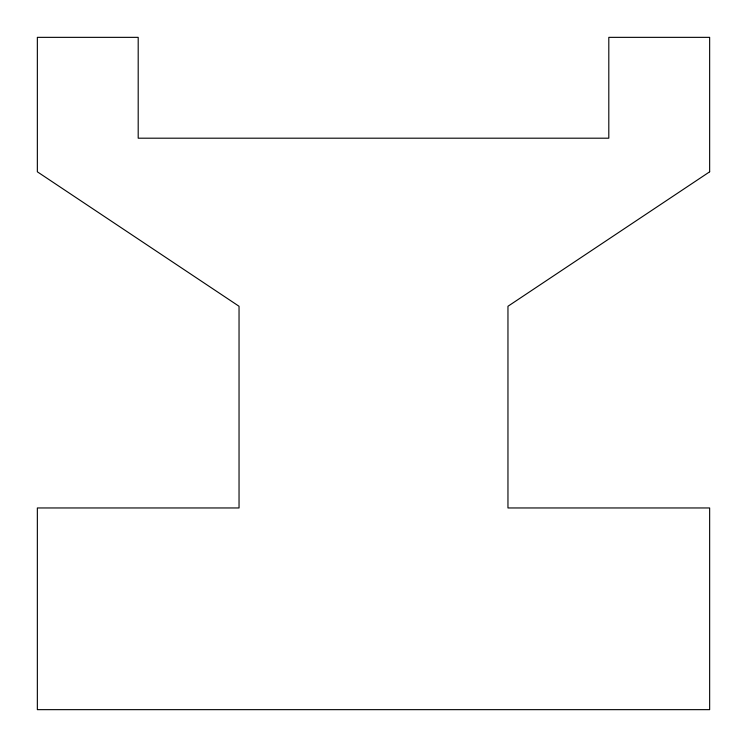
<?xml version="1.0" encoding="UTF-8"?>
<svg xmlns="http://www.w3.org/2000/svg" width="747" height="747" viewBox="0 0 747 747"><rect width="100%" height="100%" fill="white"/><g stroke="black" fill="none" stroke-linecap="round" stroke-linejoin="round"><path stroke-width="1.12" d="M709.65 171.81L507.96 306.27L507.96 507.96L709.65 507.96L709.65 709.65L37.35 709.65L37.35 507.96L239.04 507.96L239.04 306.27L37.35 171.81L37.35 37.35L138.195 37.35L138.195 138.195L608.805 138.195L608.805 37.35L709.65 37.35L709.65 171.81"/></g></svg>
